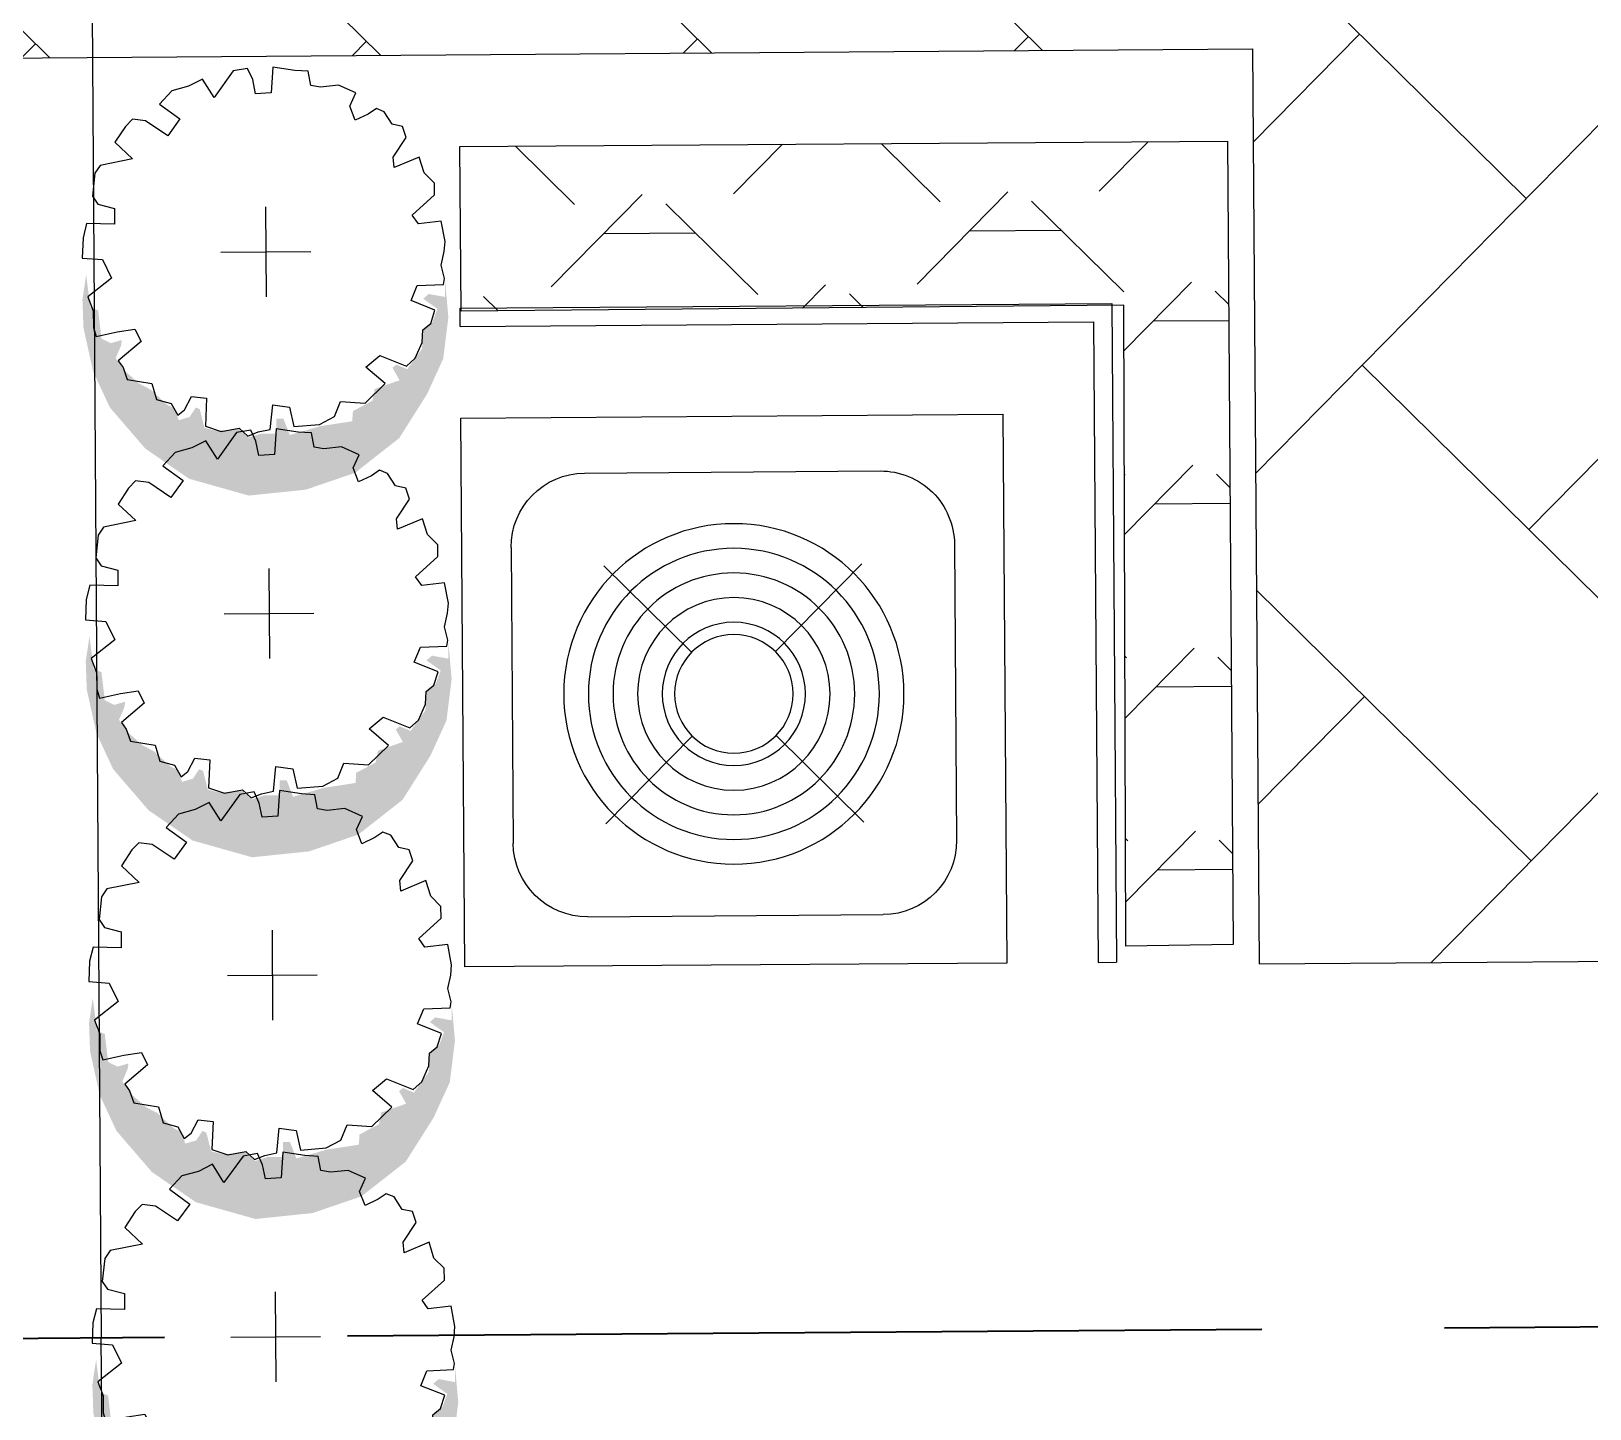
# Model space of a CAD drawing. Header units: feet. Extents: x 919634 to 928945, y 707022 to 708026.
# Drawn here: x 920170.55 to 920179.08, y 707361.44 to 707368.97 of the extents above; entities that cross this region are included whole.
import ezdxf

# ---------------------------------------------------------------- set-up
doc = ezdxf.new("R2010")
doc.units = ezdxf.units.FT
doc.header["$LTSCALE"] = 20
doc.header["$MEASUREMENT"] = 0
doc.linetypes.add('Site Plan$0$PHANTOM2', pattern=[1.25, 0.625, -0.125, 0.125, -0.125, 0.125, -0.125])
for name, color, linetype in [('-u-site-xref', 7, 'Continuous'), ('Site Plan$0$-u-site-fence', 4, 'Site Plan$0$FENCELINE1'), ('Site Plan$0$A-HVAC-EXT', 253, 'Continuous'), ('Site Plan$0$SP-LOT PAVERS', 254, 'Continuous'), ('x-RL TH5-LP Block$0$L-002', 253, 'Continuous'), ('x-RL TH5-LP Block$0$LK-SHRB-035M', 253, 'Continuous'), ('x-RL TH5-LP Block$0$LK-SHRB-TRNK', 253, 'Continuous'), ('x-RL TH5-LP Block$0$LP-PATT-SHAR', 253, 'Continuous'), ('x-RL TH5-LP Block$0$LP-SHAR-BRDR-CONT', 253, 'Continuous'), ('x-RL TH5-LP Block$0$LP-SHRB', 253, 'Continuous')]:
    doc.layers.add(name, color=color, linetype=linetype)
doc.layers.add('Site Plan$0$SP-LOT LINES', color=252, linetype='Site Plan$0$PHANTOM2', lineweight=40)
doc.layers.add('Site Plan$0$SP-SIDEWALK', color=2, linetype='Continuous', lineweight=25)
doc.layers.add('x-RL TH5-LP Block$0$LK-SHRB-SHAD', color=253, linetype='Continuous', plot=False)
doc.layers.get('-u-site-xref').off()
doc.linetypes.add('Site Plan$0$FENCELINE1', pattern='A,0.25,-0.1,[133,ltypeshp.shx,S=0.1,R=0,X=-0.1,Y=0],-0.1,1', length=1.45)

# ---------------------------------------------------------------- blocks, each defined once
blk = doc.blocks.new('Site Plan$0$A$C11AE1C12')
at = {"layer": 'Site Plan$0$A-HVAC-EXT'}
for p, q in [((44.00000011394877, 44.54105635897122), (1.139487721957266e-07, 44.54105635897122)), ((1.139487721957266e-07, 44.54105635897122), (1.139487721957266e-07, 2.501133167243097e-06)), ((44.00000011394877, 2.501133167243097e-06), (44.00000011394877, 44.54105635897122)), ((34.00000011394877, 40.00000250113317), (10.00000011394877, 40.00000250113317)), ((4.000000113948772, 34.00000250113317), (4.000000113948772, 10.00000250113317)), ((40.00000011394877, 34.00000250113317), (40.00000011394877, 10.00000250113317)), ((18.5977306969362, 25.40227191814392), (11.52666288505861, 32.47333973002787)), ((25.40226953096135, 25.40227191814392), (32.47333734284621, 32.47333973002787)), ((11.52666288505861, 11.52666527223846), (18.5977306969362, 18.59773308412241)), ((32.47333734284621, 11.52666527223846), (25.40226953096135, 18.59773308412241)), ((34.00000011394877, 4.000002501133167), (10.00000011394877, 4.000002501133167)), ((1.139487721957266e-07, 2.501133167243097e-06), (44.00000011394877, 2.501133167243097e-06))]:
    blk.add_line(p, q, dxfattribs=at)
for radius in [13.81153555240985, 11.81153555240985, 9.81153555240985, 7.81153555240985, 5.81153555240985, 4.81153555240985]:
    blk.add_circle((22.00000011394877, 22.00000250113317), radius, dxfattribs=at)
for centre, start, end in [((10.00000011394877, 34.00000250113317), 90, 180), ((34.00000011394877, 34.00000250113317), 0, 90), ((10.00000011394877, 10.00000250113317), 180, 270), ((34.00000011394877, 10.00000250113317), 270, 0)]:
    blk.add_arc(centre, 6, start, end, dxfattribs=at)
blk = doc.blocks.new('Site Plan')
at = {"layer": 'Site Plan$0$SP-LOT PAVERS'}
h = blk.add_hatch(dxfattribs=at)
h.set_pattern_fill('AR-HBONE', color=256, scale=0.32, angle=-89.58178215075662)
h.set_pattern_definition([(315.4182178492434, (0, 0), (1.810145136983853, 0.01321298806884015), [3.84, -1.28]), (45.41821784924338, (0.9116790626081567, -0.8984660745381309), (1.810145136983853, 0.01321298806884), [3.84, -1.28])])
h.paths.add_polyline_path([(920164.8685195432, 707372.7784336233), (920185.117980091, 707372.9262426996), (920185.0449879541, 707382.9259763331), (920203.1661291651, 707383.0582499782), (920199.8115095962, 707364.0332570052), (920177.2672638051, 707363.8686973548), (920177.2307677366, 707368.8685641568), (920169.2276010483, 707368.8101457771), (920169.2762624725, 707362.1436567078), (920164.9463778221, 707362.1120511128)])
at = {"layer": 'Site Plan$0$-u-site-fence', "ltscale": 0.15}
for p, q in [((920170.9365122756, 707361.8224682793), (920164.9485989164, 707361.7788750048)), ((920171.0168032895, 707350.8228054378), (920170.9365125151, 707361.8224335408))]:
    blk.add_line(p, q, dxfattribs=at)
blk.add_lwpolyline([(920170.860684027, 707372.8221728774), (920170.9365125151, 707361.8224335408)], dxfattribs=at)
at = {"layer": 'Site Plan$0$SP-LOT LINES', "ltscale": 0.4}
blk.add_lwpolyline([(920103.2838335625, 707361.3286090284), (920103.1232508624, 707383.3280229568), (920197.1207467385, 707384.0141490393), (920197.2813294387, 707362.0147351108)], close=True, dxfattribs=at)
at = {"layer": 'Site Plan$0$SP-SIDEWALK'}
for p, q in [((920169.2276010482, 707368.8101457771), (920177.2307677369, 707368.8685641568)), ((920177.2307677369, 707368.8685641568), (920177.2672638051, 707363.8686973549)), ((920172.8985291128, 707367.4506058012), (920176.461786781, 707367.476615473)), ((920172.8992590342, 707367.3506084653), (920172.8985291128, 707367.4506058012)), ((920176.461786781, 707367.476615473), (920176.488064366, 707363.8766543847)), ((920172.8992590342, 707367.3506084653), (920176.3625193663, 707367.3758882157)), ((920176.3625193663, 707367.3758882157), (920176.38806703, 707363.8759244633)), ((920177.2672638051, 707363.8686973549), (920197.2667310128, 707364.0146816276)), ((920176.38806703, 707363.8759244633), (920176.488064366, 707363.8766543847))]:
    blk.add_line(p, q, dxfattribs=at)
at = {"layer": 'Site Plan$0$A-HVAC-EXT', "extrusion": (0, 0, -1), "xscale": 0.06735359270068557, "yscale": 0.06735359270068557, "zscale": -0.06735359270068556, "rotation": 359.5817821507248}
blk.add_blockref('Site Plan$0$A$C11AE1C12', (-920175.8880799428, 707363.8723316792), dxfattribs=at)
blk = doc.blocks.new('x-RL TH5-LP Block$0$SHRUB-LRG-241')
at = {"layer": 'x-RL TH5-LP Block$0$LK-SHRB-SHAD'}
blk.add_hatch(color=256, dxfattribs=at).paths.add_polyline_path([(0.07942995503995931, 0.4976856504540272), (0.1859550109496517, 0.5063764960219963), (0.3011759860731367, 0.4911675188681244), (0.3990051144888973, 0.4455405874065121), (0.5207480248826535, 0.3673229980153856), (0.6164031776350392, 0.2434784771626468), (0.6620567659276446, 0.1065976931381005), (0.6772746369719869, -0.052010199626217), (0.6294470564557244, -0.217136229156587), (0.5446618151407847, -0.3388080360272614), (0.4294408400173033, -0.4365800253562426), (0.3294377276580214, -0.4822069568178549), (0.2076948172642687, -0.5082794883416142), (0.1294315112196003, -0.5104521971435325), (0.05986413266886359, -0.4995886427736451), (0.1511713175342138, -0.4887250884037577), (0.1598672450281455, -0.4669979796639847), (0.2381305427926712, -0.4583071340960174), (0.2511744298934957, -0.432234607752406), (0.2424785023995675, -0.4018166534446639), (0.2576963734439097, -0.4039893622465822), (0.2924800585792049, -0.4191983394004524), (0.3272637519946464, -0.395298521858761), (0.3642214210734593, -0.3540170131811315), (0.3816132677811801, -0.3214263500714711), (0.4229188964668893, -0.2779721325919233), (0.433788799624196, -0.2562450238521503), (0.4663985090961198, -0.2453814694822647), (0.4577025898823273, -0.2149635151745208), (0.4316148239608211, -0.1975818292187306), (0.4359627835677138, -0.186718274848845), (0.4881383154107333, -0.1736820116770392), (0.4968342429046615, -0.1410913485673788), (0.492486275017626, -0.07808273114997633), (0.5164000652757572, -0.052010199626217), (0.5055301621184505, -0.01724682771464003), (0.5055301621184505, 0.02620738976490955), (0.4642245334327413, 0.02620738976490955), (0.4642245334327413, 0.04576178970276246), (0.5098781217253467, 0.06314347565855272), (0.4859643397473548, 0.1478791966355821), (0.4729204526465303, 0.2369603455767439), (0.4446587027815063, 0.2391330543786623), (0.4163969529164788, 0.2934508262280957), (0.3837872434445551, 0.2999689629941464), (0.3598734614665666, 0.3694957068173039), (0.3250897680511251, 0.3499413120595953), (0.3163938488373397, 0.3608048664294827), (0.3294377276580214, 0.3912228155570787), (0.2729142362081092, 0.4325043242347064), (0.2229126800284682, 0.4368497470186909), (0.1968249141069585, 0.4629222785424503), (0.162041220691524, 0.475958541714256), (0.1337794708264965, 0.4368497470186909), (0.1207355920058113, 0.4520587241725629), (0.1294315112196003, 0.4976856504540272)])
at = {"layer": 'x-RL TH5-LP Block$0$LK-SHRB-035M'}
blk.add_lwpolyline([(-0.02506661354845008, 0.4987056809809847), (-0.08165780996232641, 0.4886134344344999), (-0.08165780996232641, 0.4886134344344999), (-0.08165780996232641, 0.4886134344344999), (-0.07431013994851199, 0.4249718511334137), (-0.09880237153729965, 0.4078375781783734), (-0.1543414298532717, 0.4702383789836801), (-0.1872079085748339, 0.4702383789836801), (-0.2156921901335238, 0.4417710769863739), (-0.2595141617622758, 0.428632322466644), (-0.2310604317859877, 0.3588825101419175), (-0.2604511118412525, 0.3564347593132471), (-0.3143340234853049, 0.3931510560520017), (-0.3449670116215167, 0.3826466800339148), (-0.3515403073658305, 0.3541793780366085), (-0.3865978846688343, 0.3322814549128452), (-0.3953622789945825, 0.3103835285617258), (-0.3804630536096525, 0.2878976674930804), (-0.3633184920346793, 0.2511813673234577), (-0.4025060636510993, 0.2364948451970861), (-0.4391842506233381, 0.2534489245671132), (-0.4610952364377141, 0.2052734924038901), (-0.4563889752951518, 0.1557189889409578), (-0.4612874237616289, 0.1287937023786245), (-0.500474995378049, 0.1214504430308736), (-0.5029242169253898, 0.08473414286125092), (-0.5127211084865486, 0.02354031038883519), (-0.4416936352675229, 0.01864480530062451), (-0.4392444137201785, -0.02541475421675088), (-0.4784319853366021, -0.03275801356450003), (-0.509299405229342, -0.04655263965616641), (-0.5029242169253898, -0.0866085866891666), (-0.4294475167872278, -0.1404591598138314), (-0.480881206883943, -0.1722799514643754), (-0.4612874237616289, -0.2114440058935383), (-0.4490413052813373, -0.2579513162395841), (-0.4123029552122581, -0.2922198655805364), (-0.3706661620484972, -0.2359215381963313), (-0.3241309150464637, -0.2701900841064138), (-0.3657677135820201, -0.3313839165788295), (-0.3706661620484972, -0.3681002167484539), (-0.3510723735543877, -0.3876822405321647), (-0.3069863534714905, -0.4170552813540382), (-0.2604511118412525, -0.3681002167484539), (-0.2433065502662792, -0.4586670866118716), (-0.2212635402248324, -0.4733536087382433), (-0.1575837316478292, -0.480696868085996), (-0.1355407216063789, -0.4660103459596243), (-0.1232946031260873, -0.4195030356135803), (-0.07920858841498557, -0.4195030356135803), (-0.08165780996232641, -0.4978311410410363), (-0.04247023834590635, -0.5076221546483275), (0.0138619002172824, -0.5100699054769979), (0.01876034331196408, -0.4537715815236627), (0.0701940334086757, -0.4292940492208697), (0.1216277235053873, -0.4953833867814978), (0.1608152951218109, -0.480696868085996), (0.2073505421238444, -0.480696868085996), (0.2318427737126321, -0.4733536087382433), (0.2195966552323405, -0.4146075270944998), (0.2122489852185225, -0.3656524624889137), (0.2465381137402645, -0.3485181895338734), (0.3004210253843169, -0.4121597762658276), (0.3189358637372592, -0.39910922518572), (0.3518547154810285, -0.3876822405321647), (0.3641008339613201, -0.3191451487119998), (0.4081868486724218, -0.3069063842760382), (0.419726398483391, -0.2655318838032237), (0.4525928772049532, -0.2480135433678008), (0.4375775287276866, -0.2285782788485804), (0.4008391786586074, -0.208996251633998), (0.405737627125081, -0.1673844463761647), (0.4832682573450846, -0.1713708092072714), (0.4986059474151467, -0.1275749597323887), (0.4898415530893949, -0.07720973461131919), (0.5117525389037709, -0.05312201530235328), (0.5007970459965847, -0.02465471653240314), (0.4939096672908754, 0.008853791693333335), (0.4253314156191905, 0.01619705104108249), (0.4326790856330085, 0.06270436481799813), (0.486561997277061, 0.07494312925395974), (0.4810771587636431, 0.1461490954514311), (0.4596205387691334, 0.1875397805915), (0.4179837456053725, 0.2046740535465421), (0.4228821887000542, 0.2732111453667088), (0.3689992770560018, 0.3295094727509138), (0.3224640354257637, 0.275658899626249), (0.3224640354257637, 0.275658899626249), (0.2906241338231617, 0.3148229506245421), (0.2906241338231617, 0.3148229506245421), (0.3211269623186972, 0.389216058907456), (0.2992159765043212, 0.4133037749890676), (0.2553940048755692, 0.4330119051549843), (0.2203364275725654, 0.4352016981128308), (0.2028076389210653, 0.4570996244639502), (0.1657137435882881, 0.4690314106507891), (0.1387722850803605, 0.4029420696592929), (0.09713549191659965, 0.4200763426143332), (0.09468627036926236, 0.4935089429535804), (0.07791501977911963, 0.4965158880231364), (0.04066634389468149, 0.4877567161917469), (0.003417668010239794, 0.4965158880231364)], close=True, dxfattribs=at)
at = {"layer": 'x-RL TH5-LP Block$0$LK-SHRB-TRNK'}
for p, q in [((0, -0.125), (0, 0.125)), ((-0.1250000000000284, 0), (0.1249999999999929, 0))]:
    blk.add_line(p, q, dxfattribs=at)
blk = doc.blocks.new('x-RL TH5-LP Block', base_point=(1241.699483058532, -211.8293156445725))
at = {"layer": 'x-RL TH5-LP Block$0$LP-PATT-SHAR'}
h = blk.add_hatch(dxfattribs=at)
h.set_pattern_fill('LAFX-A435-CHAINLINK', color=256, scale=10, pattern_type=2)
h.set_pattern_definition([(45, (1288.534985773265, -143.1058164796559), (0, 10.0000000000064), [0.7071099999999999, -13.4350288425]), (45, (1286.534985773265, -143.1058164796559), (0, 10.0000000000064), [0.7071099999999999, -13.4350288425]), (45, (1288.534985773265, -141.1058164796559), (0, 10.0000000000064), [0.7071099999999999, -13.4350288425]), (45, (1288.034985773265, -140.1058164796559), (0, 10.0000000000064), [0.7071099999999999, -13.4350288425]), (45, (1284.534985773265, -143.1058164796559), (0, 10.0000000000064), [0.7071099999999999, -13.4350288425]), (45, (1286.534985773265, -141.1058164796559), (0, 10.0000000000064), [0.7071099999999999, -13.4350288425]), (45, (1288.534985773265, -139.1058164796559), (0, 10.0000000000064), [0.7071099999999999, -13.4350288425]), (45, (1287.034985773265, -140.1058164796559), (0, 10.0000000000064), [0.7071099999999999, -13.4350288425]), (45, (1288.034985773265, -138.1058164796559), (0, 10.0000000000064), [0.7071099999999999, -13.4350288425]), (45, (1286.034985773265, -140.1058164796559), (0, 10.0000000000064), [0.7071099999999999, -13.4350288425]), (45, (1284.534985773265, -141.1058164796559), (0, 10.0000000000064), [0.7071099999999999, -13.4350288425]), (45, (1286.534985773265, -139.1058164796559), (0, 10.0000000000064), [0.7071099999999999, -13.4350288425]), (45, (1288.534985773265, -137.1058164796559), (0, 10.0000000000064), [0.7071099999999999, -13.4350288425]), (45, (1285.034985773265, -140.1058164796559), (0, 10.0000000000064), [0.7071099999999999, -13.4350288425]), (45, (1287.034985773265, -138.1058164796559), (0, 10.0000000000064), [0.7071099999999999, -13.4350288425]), (45, (1286.034985773265, -138.1058164796559), (0, 10.0000000000064), [0.7071099999999999, -13.4350288425]), (45, (1288.034985773265, -136.1058164796559), (0, 10.0000000000064), [0.7071099999999999, -13.4350288425]), (45, (1284.534985773265, -139.1058164796559), (0, 10.0000000000064), [0.7071099999999999, -13.4350288425]), (45, (1286.534985773265, -137.1058164796559), (0, 10.0000000000064), [0.7071099999999999, -13.4350288425]), (45, (1285.034985773265, -138.1058164796559), (0, 10.0000000000064), [0.7071099999999999, -13.4350288425]), (45, (1287.034985773265, -136.1058164796559), (0, 10.0000000000064), [0.7071099999999999, -13.4350288425]), (45, (1288.034985773265, -134.1058164796559), (0, 10.0000000000064), [0.7071099999999999, -13.4350288425]), (45, (1286.034985773265, -136.1058164796559), (0, 10.0000000000064), [0.7071099999999999, -13.4350288425]), (45, (1284.534985773265, -137.1058164796559), (0, 10.0000000000064), [0.7071099999999999, -13.4350288425]), (45, (1285.034985773265, -136.1058164796559), (0, 10.0000000000064), [0.7071099999999999, -13.4350288425]), (45, (1287.034985773265, -134.1058164796559), (0, 10.0000000000064), [0.7071099999999999, -13.4350288425]), (45, (1286.034985773265, -134.1058164796559), (0, 10.0000000000064), [0.7071099999999999, -13.4350288425]), (45, (1284.534985773265, -135.1058164796559), (0, 10.0000000000064), [0.7071099999999999, -13.4350288425]), (45, (1285.034985773265, -134.1058164796559), (0, 10.0000000000064), [0.7071099999999999, -13.4350288425]), (45, (1283.534985773265, -135.1058164796559), (0, 10.0000000000064), [0.7071099999999999, -13.4350288425]), (45, (1288.034985773265, -142.1058164796559), (0, 10.0000000000064), [0.7071099999999999, -13.4350288425]), (45, (1287.034985773265, -142.1058164796559), (0, 10.0000000000064), [0.7071099999999999, -13.4350288425]), (45, (1286.034985773265, -142.1058164796559), (0, 10.0000000000064), [0.7071099999999999, -13.4350288425]), (45, (1285.034985773265, -142.1058164796559), (0, 10.0000000000064), [0.7071099999999999, -13.4350288425]), (45, (1283.534985773265, -143.1058164796559), (0, 10.0000000000064), [0.7071099999999999, -13.4350288425]), (45, (1282.534985773265, -143.1058164796559), (0, 10.0000000000064), [0.7071099999999999, -13.4350288425]), (45, (1283.534985773265, -141.1058164796559), (0, 10.0000000000064), [0.7071099999999999, -13.4350288425]), (45, (1281.534985773265, -143.1058164796559), (0, 10.0000000000064), [0.7071099999999999, -13.4350288425]), (45, (1284.034985773265, -140.1058164796559), (0, 10.0000000000064), [0.7071099999999999, -13.4350288425]), (45, (1282.534985773265, -141.1058164796559), (0, 10.0000000000064), [0.7071099999999999, -13.4350288425]), (45, (1280.534985773265, -143.1058164796559), (0, 10.0000000000064), [0.7071099999999999, -13.4350288425]), (45, (1283.034985773265, -140.1058164796559), (0, 10.0000000000064), [0.7071099999999999, -13.4350288425]), (45, (1283.534985773265, -139.1058164796559), (0, 10.0000000000064), [0.7071099999999999, -13.4350288425]), (45, (1281.534985773265, -141.1058164796559), (0, 10.0000000000064), [0.7071099999999999, -13.4350288425]), (45, (1279.534985773265, -143.1058164796559), (0, 10.0000000000064), [0.7071099999999999, -13.4350288425]), (45, (1284.034985773265, -138.1058164796559), (0, 10.0000000000064), [0.7071099999999999, -13.4350288425]), (45, (1282.034985773265, -140.1058164796559), (0, 10.0000000000064), [0.7071099999999999, -13.4350288425]), (45, (1282.534985773265, -139.1058164796559), (0, 10.0000000000064), [0.7071099999999999, -13.4350288425]), (45, (1280.534985773265, -141.1058164796559), (0, 10.0000000000064), [0.7071099999999999, -13.4350288425]), (45, (1283.034985773265, -138.1058164796559), (0, 10.0000000000064), [0.7071099999999999, -13.4350288425]), (45, (1281.034985773265, -140.1058164796559), (0, 10.0000000000064), [0.7071099999999999, -13.4350288425]), (45, (1283.534985773265, -137.1058164796559), (0, 10.0000000000064), [0.7071099999999999, -13.4350288425]), (45, (1281.534985773265, -139.1058164796559), (0, 10.0000000000064), [0.7071099999999999, -13.4350288425]), (45, (1279.534985773265, -141.1058164796559), (0, 10.0000000000064), [0.7071099999999999, -13.4350288425]), (45, (1284.034985773265, -136.1058164796559), (0, 10.0000000000064), [0.7071099999999999, -13.4350288425]), (45, (1282.034985773265, -138.1058164796559), (0, 10.0000000000064), [0.7071099999999999, -13.4350288425]), (45, (1280.034985773265, -140.1058164796559), (0, 10.0000000000064), [0.7071099999999999, -13.4350288425]), (45, (1282.534985773265, -137.1058164796559), (0, 10.0000000000064), [0.7071099999999999, -13.4350288425]), (45, (1280.534985773265, -139.1058164796559), (0, 10.0000000000064), [0.7071099999999999, -13.4350288425]), (45, (1283.034985773265, -136.1058164796559), (0, 10.0000000000064), [0.7071099999999999, -13.4350288425]), (45, (1281.034985773265, -138.1058164796559), (0, 10.0000000000064), [0.7071099999999999, -13.4350288425]), (45, (1279.034985773265, -140.1058164796559), (0, 10.0000000000064), [0.7071099999999999, -13.4350288425]), (45, (1281.534985773265, -137.1058164796559), (0, 10.0000000000064), [0.7071099999999999, -13.4350288425]), (45, (1279.534985773265, -139.1058164796559), (0, 10.0000000000064), [0.7071099999999999, -13.4350288425]), (45, (1284.034985773265, -134.1058164796559), (0, 10.0000000000064), [0.7071099999999999, -13.4350288425]), (45, (1282.034985773265, -136.1058164796559), (0, 10.0000000000064), [0.7071099999999999, -13.4350288425]), (45, (1280.034985773265, -138.1058164796559), (0, 10.0000000000064), [0.7071099999999999, -13.4350288425]), (45, (1280.534985773265, -137.1058164796559), (0, 10.0000000000064), [0.7071099999999999, -13.4350288425]), (45, (1283.034985773265, -134.1058164796559), (0, 10.0000000000064), [0.7071099999999999, -13.4350288425]), (45, (1281.034985773265, -136.1058164796559), (0, 10.0000000000064), [0.7071099999999999, -13.4350288425]), (45, (1279.034985773265, -138.1058164796559), (0, 10.0000000000064), [0.7071099999999999, -13.4350288425]), (45, (1279.534985773265, -137.1058164796559), (0, 10.0000000000064), [0.7071099999999999, -13.4350288425]), (45, (1282.034985773265, -134.1058164796559), (0, 10.0000000000064), [0.7071099999999999, -13.4350288425]), (45, (1280.034985773265, -136.1058164796559), (0, 10.0000000000064), [0.7071099999999999, -13.4350288425]), (45, (1280.534985773265, -135.1058164796559), (0, 10.0000000000064), [0.7071099999999999, -13.4350288425]), (45, (1281.034985773265, -134.1058164796559), (0, 10.0000000000064), [0.7071099999999999, -13.4350288425]), (45, (1279.034985773265, -136.1058164796559), (0, 10.0000000000064), [0.7071099999999999, -13.4350288425]), (45, (1279.534985773265, -135.1058164796559), (0, 10.0000000000064), [0.7071099999999999, -13.4350288425]), (45, (1280.034985773265, -134.1058164796559), (0, 10.0000000000064), [0.7071099999999999, -13.4350288425]), (45, (1279.034985773265, -134.1058164796559), (0, 10.0000000000064), [0.7071099999999999, -13.4350288425]), (45, (1284.034985773265, -142.1058164796559), (0, 10.0000000000064), [0.7071099999999999, -13.4350288425]), (45, (1283.034985773265, -142.1058164796559), (0, 10.0000000000064), [0.7071099999999999, -13.4350288425]), (45, (1282.034985773265, -142.1058164796559), (0, 10.0000000000064), [0.7071099999999999, -13.4350288425]), (45, (1281.034985773265, -142.1058164796559), (0, 10.0000000000064), [0.7071099999999999, -13.4350288425]), (45, (1280.034985773265, -142.1058164796559), (0, 10.0000000000064), [0.7071099999999999, -13.4350288425]), (45, (1279.034985773265, -142.1058164796559), (0, 10.0000000000064), [0.7071099999999999, -13.4350288425]), (45, (1287.534985773265, -143.1058164796559), (0, 10.0000000000064), [0.7071099999999999, -13.4350288425]), (45, (1287.534985773265, -141.1058164796559), (0, 10.0000000000064), [0.7071099999999999, -13.4350288425]), (45, (1285.534985773265, -143.1058164796559), (0, 10.0000000000064), [0.7071099999999999, -13.4350288425]), (45, (1287.534985773265, -139.1058164796559), (0, 10.0000000000064), [0.7071099999999999, -13.4350288425]), (45, (1285.534985773265, -141.1058164796559), (0, 10.0000000000064), [0.7071099999999999, -13.4350288425]), (45, (1287.534985773265, -137.1058164796559), (0, 10.0000000000064), [0.7071099999999999, -13.4350288425]), (45, (1285.534985773265, -139.1058164796559), (0, 10.0000000000064), [0.7071099999999999, -13.4350288425]), (45, (1288.534985773265, -135.1058164796559), (0, 10.0000000000064), [0.7071099999999999, -13.4350288425]), (45, (1287.534985773265, -135.1058164796559), (0, 10.0000000000064), [0.7071099999999999, -13.4350288425]), (45, (1285.534985773265, -137.1058164796559), (0, 10.0000000000064), [0.7071099999999999, -13.4350288425]), (45, (1286.534985773265, -135.1058164796559), (0, 10.0000000000064), [0.7071099999999999, -13.4350288425]), (45, (1285.534985773265, -135.1058164796559), (0, 10.0000000000064), [0.7071099999999999, -13.4350288425]), (45, (1282.534985773265, -135.1058164796559), (0, 10.0000000000064), [0.7071099999999999, -13.4350288425]), (45, (1281.534985773265, -135.1058164796559), (0, 10.0000000000064), [0.7071099999999999, -13.4350288425]), (90, (1289.034985773265, -134.6058164796559), (-10, 6.123233995736766e-16), [0.5, -9.5]), (90, (1289.034985773265, -142.6058164796559), (-10, 6.123233995736766e-16), [0.5, -9.5]), (90, (1289.034985773265, -140.6058164796559), (-10, 6.123233995736766e-16), [0.5, -9.5]), (90, (1289.034985773265, -138.6058164796559), (-10, 6.123233995736766e-16), [0.5, -9.5]), (90, (1289.034985773265, -136.6058164796559), (-10, 6.123233995736766e-16), [0.5, -9.5]), (90, (1288.534985773265, -141.6058164796559), (-10, 6.123233995736766e-16), [0.5, -9.5]), (90, (1288.534985773265, -139.6058164796559), (-10, 6.123233995736766e-16), [0.5, -9.5]), (90, (1288.534985773265, -137.6058164796559), (-10, 6.123233995736766e-16), [0.5, -9.5]), (90, (1288.534985773265, -135.6058164796559), (-10, 6.123233995736766e-16), [0.5, -9.5]), (90, (1288.534985773265, -133.6058164796559), (-10, 6.123233995736766e-16), [0.5, -9.5]), (90, (1288.034985773265, -142.6058164796559), (-10, 6.123233995736766e-16), [0.5, -9.5]), (90, (1288.034985773265, -140.6058164796559), (-10, 6.123233995736766e-16), [0.5, -9.5]), (90, (1288.034985773265, -138.6058164796559), (-10, 6.123233995736766e-16), [0.5, -9.5]), (90, (1288.034985773265, -136.6058164796559), (-10, 6.123233995736766e-16), [0.5, -9.5]), (90, (1288.034985773265, -134.6058164796559), (-10, 6.123233995736766e-16), [0.5, -9.5]), (90, (1288.034985773265, -142.6058164796559), (-10, 6.123233995736766e-16), [0.5, -9.5]), (90, (1288.034985773265, -140.6058164796559), (-10, 6.123233995736766e-16), [0.5, -9.5]), (90, (1288.034985773265, -138.6058164796559), (-10, 6.123233995736766e-16), [0.5, -9.5]), (90, (1288.034985773265, -136.6058164796559), (-10, 6.123233995736766e-16), [0.5, -9.5]), (90, (1288.034985773265, -134.6058164796559), (-10, 6.123233995736766e-16), [0.5, -9.5]), (90, (1287.534985773265, -141.6058164796559), (-10, 6.123233995736766e-16), [0.5, -9.5]), (90, (1287.534985773265, -139.6058164796559), (-10, 6.123233995736766e-16), [0.5, -9.5]), (90, (1287.534985773265, -137.6058164796559), (-10, 6.123233995736766e-16), [0.5, -9.5]), (90, (1287.534985773265, -135.6058164796559), (-10, 6.123233995736766e-16), [0.5, -9.5]), (90, (1287.534985773265, -133.6058164796559), (-10, 6.123233995736766e-16), [0.5, -9.5]), (90, (1287.034985773265, -142.6058164796559), (-10, 6.123233995736766e-16), [0.5, -9.5]), (90, (1287.034985773265, -142.6058164796559), (-10, 6.123233995736766e-16), [0.5, -9.5]), (90, (1287.034985773265, -140.6058164796559), (-10, 6.123233995736766e-16), [0.5, -9.5]), (90, (1287.034985773265, -140.6058164796559), (-10, 6.123233995736766e-16), [0.5, -9.5]), (90, (1287.034985773265, -138.6058164796559), (-10, 6.123233995736766e-16), [0.5, -9.5]), (90, (1287.034985773265, -138.6058164796559), (-10, 6.123233995736766e-16), [0.5, -9.5]), (90, (1287.034985773265, -136.6058164796559), (-10, 6.123233995736766e-16), [0.5, -9.5]), (90, (1287.034985773265, -136.6058164796559), (-10, 6.123233995736766e-16), [0.5, -9.5]), (90, (1287.034985773265, -134.6058164796559), (-10, 6.123233995736766e-16), [0.5, -9.5]), (90, (1287.034985773265, -134.6058164796559), (-10, 6.123233995736766e-16), [0.5, -9.5]), (90, (1286.534985773265, -141.6058164796559), (-10, 6.123233995736766e-16), [0.5, -9.5]), (90, (1286.534985773265, -139.6058164796559), (-10, 6.123233995736766e-16), [0.5, -9.5]), (90, (1286.534985773265, -137.6058164796559), (-10, 6.123233995736766e-16), [0.5, -9.5]), (90, (1286.534985773265, -135.6058164796559), (-10, 6.123233995736766e-16), [0.5, -9.5]), (90, (1286.534985773265, -133.6058164796559), (-10, 6.123233995736766e-16), [0.5, -9.5]), (90, (1286.034985773265, -142.6058164796559), (-10, 6.123233995736766e-16), [0.5, -9.5]), (90, (1286.034985773265, -142.6058164796559), (-10, 6.123233995736766e-16), [0.5, -9.5]), (90, (1286.034985773265, -140.6058164796559), (-10, 6.123233995736766e-16), [0.5, -9.5]), (90, (1286.034985773265, -140.6058164796559), (-10, 6.123233995736766e-16), [0.5, -9.5]), (90, (1286.034985773265, -138.6058164796559), (-10, 6.123233995736766e-16), [0.5, -9.5]), (90, (1286.034985773265, -138.6058164796559), (-10, 6.123233995736766e-16), [0.5, -9.5]), (90, (1286.034985773265, -136.6058164796559), (-10, 6.123233995736766e-16), [0.5, -9.5]), (90, (1286.034985773265, -136.6058164796559), (-10, 6.123233995736766e-16), [0.5, -9.5]), (90, (1286.034985773265, -134.6058164796559), (-10, 6.123233995736766e-16), [0.5, -9.5]), (90, (1286.034985773265, -134.6058164796559), (-10, 6.123233995736766e-16), [0.5, -9.5]), (90, (1285.534985773265, -141.6058164796559), (-10, 6.123233995736766e-16), [0.5, -9.5]), (90, (1285.534985773265, -139.6058164796559), (-10, 6.123233995736766e-16), [0.5, -9.5]), (90, (1285.534985773265, -137.6058164796559), (-10, 6.123233995736766e-16), [0.5, -9.5]), (90, (1285.534985773265, -135.6058164796559), (-10, 6.123233995736766e-16), [0.5, -9.5]), (90, (1285.534985773265, -133.6058164796559), (-10, 6.123233995736766e-16), [0.5, -9.5]), (90, (1285.034985773265, -142.6058164796559), (-10, 6.123233995736766e-16), [0.5, -9.5]), (90, (1285.034985773265, -142.6058164796559), (-10, 6.123233995736766e-16), [0.5, -9.5]), (90, (1285.034985773265, -140.6058164796559), (-10, 6.123233995736766e-16), [0.5, -9.5]), (90, (1285.034985773265, -140.6058164796559), (-10, 6.123233995736766e-16), [0.5, -9.5]), (90, (1285.034985773265, -138.6058164796559), (-10, 6.123233995736766e-16), [0.5, -9.5]), (90, (1285.034985773265, -138.6058164796559), (-10, 6.123233995736766e-16), [0.5, -9.5]), (90, (1285.034985773265, -136.6058164796559), (-10, 6.123233995736766e-16), [0.5, -9.5]), (90, (1285.034985773265, -136.6058164796559), (-10, 6.123233995736766e-16), [0.5, -9.5]), (90, (1285.034985773265, -134.6058164796559), (-10, 6.123233995736766e-16), [0.5, -9.5]), (90, (1285.034985773265, -134.6058164796559), (-10, 6.123233995736766e-16), [0.5, -9.5]), (90, (1284.534985773265, -141.6058164796559), (-10, 6.123233995736766e-16), [0.5, -9.5]), (90, (1284.534985773265, -139.6058164796559), (-10, 6.123233995736766e-16), [0.5, -9.5]), (90, (1284.534985773265, -137.6058164796559), (-10, 6.123233995736766e-16), [0.5, -9.5]), (90, (1284.534985773265, -135.6058164796559), (-10, 6.123233995736766e-16), [0.5, -9.5]), (90, (1284.534985773265, -133.6058164796559), (-10, 6.123233995736766e-16), [0.5, -9.5]), (90, (1284.034985773265, -142.6058164796559), (-10, 6.123233995736766e-16), [0.5, -9.5]), (90, (1284.034985773265, -140.6058164796559), (-10, 6.123233995736766e-16), [0.5, -9.5]), (90, (1284.034985773265, -138.6058164796559), (-10, 6.123233995736766e-16), [0.5, -9.5]), (90, (1284.034985773265, -136.6058164796559), (-10, 6.123233995736766e-16), [0.5, -9.5]), (90, (1284.034985773265, -134.6058164796559), (-10, 6.123233995736766e-16), [0.5, -9.5]), (90, (1284.034985773265, -142.6058164796559), (-10, 6.123233995736766e-16), [0.5, -9.5]), (90, (1284.034985773265, -140.6058164796559), (-10, 6.123233995736766e-16), [0.5, -9.5]), (90, (1284.034985773265, -138.6058164796559), (-10, 6.123233995736766e-16), [0.5, -9.5]), (90, (1284.034985773265, -136.6058164796559), (-10, 6.123233995736766e-16), [0.5, -9.5]), (90, (1284.034985773265, -134.6058164796559), (-10, 6.123233995736766e-16), [0.5, -9.5]), (90, (1283.534985773265, -141.6058164796559), (-10, 6.123233995736766e-16), [0.5, -9.5]), (90, (1283.534985773265, -139.6058164796559), (-10, 6.123233995736766e-16), [0.5, -9.5]), (90, (1283.534985773265, -137.6058164796559), (-10, 6.123233995736766e-16), [0.5, -9.5]), (90, (1283.534985773265, -135.6058164796559), (-10, 6.123233995736766e-16), [0.5, -9.5]), (90, (1283.534985773265, -133.6058164796559), (-10, 6.123233995736766e-16), [0.5, -9.5]), (90, (1283.034985773265, -142.6058164796559), (-10, 6.123233995736766e-16), [0.5, -9.5]), (90, (1283.034985773265, -140.6058164796559), (-10, 6.123233995736766e-16), [0.5, -9.5]), (90, (1283.034985773265, -138.6058164796559), (-10, 6.123233995736766e-16), [0.5, -9.5]), (90, (1283.034985773265, -136.6058164796559), (-10, 6.123233995736766e-16), [0.5, -9.5]), (90, (1283.034985773265, -134.6058164796559), (-10, 6.123233995736766e-16), [0.5, -9.5]), (90, (1283.034985773265, -142.6058164796559), (-10, 6.123233995736766e-16), [0.5, -9.5]), (90, (1283.034985773265, -140.6058164796559), (-10, 6.123233995736766e-16), [0.5, -9.5]), (90, (1283.034985773265, -138.6058164796559), (-10, 6.123233995736766e-16), [0.5, -9.5]), (90, (1283.034985773265, -136.6058164796559), (-10, 6.123233995736766e-16), [0.5, -9.5]), (90, (1283.034985773265, -134.6058164796559), (-10, 6.123233995736766e-16), [0.5, -9.5]), (90, (1282.534985773265, -141.6058164796559), (-10, 6.123233995736766e-16), [0.5, -9.5]), (90, (1282.534985773265, -139.6058164796559), (-10, 6.123233995736766e-16), [0.5, -9.5]), (90, (1282.534985773265, -137.6058164796559), (-10, 6.123233995736766e-16), [0.5, -9.5]), (90, (1282.534985773265, -135.6058164796559), (-10, 6.123233995736766e-16), [0.5, -9.5]), (90, (1282.534985773265, -133.6058164796559), (-10, 6.123233995736766e-16), [0.5, -9.5]), (90, (1282.034985773265, -142.6058164796559), (-10, 6.123233995736766e-16), [0.5, -9.5]), (90, (1282.034985773265, -142.6058164796559), (-10, 6.123233995736766e-16), [0.5, -9.5]), (90, (1282.034985773265, -140.6058164796559), (-10, 6.123233995736766e-16), [0.5, -9.5]), (90, (1282.034985773265, -140.6058164796559), (-10, 6.123233995736766e-16), [0.5, -9.5]), (90, (1282.034985773265, -138.6058164796559), (-10, 6.123233995736766e-16), [0.5, -9.5]), (90, (1282.034985773265, -138.6058164796559), (-10, 6.123233995736766e-16), [0.5, -9.5]), (90, (1282.034985773265, -136.6058164796559), (-10, 6.123233995736766e-16), [0.5, -9.5]), (90, (1282.034985773265, -136.6058164796559), (-10, 6.123233995736766e-16), [0.5, -9.5]), (90, (1282.034985773265, -134.6058164796559), (-10, 6.123233995736766e-16), [0.5, -9.5]), (90, (1282.034985773265, -134.6058164796559), (-10, 6.123233995736766e-16), [0.5, -9.5]), (90, (1281.534985773265, -141.6058164796559), (-10, 6.123233995736766e-16), [0.5, -9.5]), (90, (1281.534985773265, -139.6058164796559), (-10, 6.123233995736766e-16), [0.5, -9.5]), (90, (1281.534985773265, -137.6058164796559), (-10, 6.123233995736766e-16), [0.5, -9.5]), (90, (1281.534985773265, -135.6058164796559), (-10, 6.123233995736766e-16), [0.5, -9.5]), (90, (1281.534985773265, -133.6058164796559), (-10, 6.123233995736766e-16), [0.5, -9.5]), (90, (1281.034985773265, -142.6058164796559), (-10, 6.123233995736766e-16), [0.5, -9.5]), (90, (1281.034985773265, -142.6058164796559), (-10, 6.123233995736766e-16), [0.5, -9.5]), (90, (1281.034985773265, -140.6058164796559), (-10, 6.123233995736766e-16), [0.5, -9.5]), (90, (1281.034985773265, -140.6058164796559), (-10, 6.123233995736766e-16), [0.5, -9.5]), (90, (1281.034985773265, -138.6058164796559), (-10, 6.123233995736766e-16), [0.5, -9.5]), (90, (1281.034985773265, -138.6058164796559), (-10, 6.123233995736766e-16), [0.5, -9.5]), (90, (1281.034985773265, -136.6058164796559), (-10, 6.123233995736766e-16), [0.5, -9.5]), (90, (1281.034985773265, -136.6058164796559), (-10, 6.123233995736766e-16), [0.5, -9.5]), (90, (1281.034985773265, -134.6058164796559), (-10, 6.123233995736766e-16), [0.5, -9.5]), (90, (1281.034985773265, -134.6058164796559), (-10, 6.123233995736766e-16), [0.5, -9.5]), (90, (1280.534985773265, -141.6058164796559), (-10, 6.123233995736766e-16), [0.5, -9.5]), (90, (1280.534985773265, -139.6058164796559), (-10, 6.123233995736766e-16), [0.5, -9.5]), (90, (1280.534985773265, -137.6058164796559), (-10, 6.123233995736766e-16), [0.5, -9.5]), (90, (1280.534985773265, -135.6058164796559), (-10, 6.123233995736766e-16), [0.5, -9.5]), (90, (1280.534985773265, -133.6058164796559), (-10, 6.123233995736766e-16), [0.5, -9.5]), (90, (1280.034985773265, -142.6058164796559), (-10, 6.123233995736766e-16), [0.5, -9.5]), (90, (1280.034985773265, -142.6058164796559), (-10, 6.123233995736766e-16), [0.5, -9.5]), (90, (1280.034985773265, -140.6058164796559), (-10, 6.123233995736766e-16), [0.5, -9.5]), (90, (1280.034985773265, -140.6058164796559), (-10, 6.123233995736766e-16), [0.5, -9.5]), (90, (1280.034985773265, -138.6058164796559), (-10, 6.123233995736766e-16), [0.5, -9.5]), (90, (1280.034985773265, -138.6058164796559), (-10, 6.123233995736766e-16), [0.5, -9.5]), (90, (1280.034985773265, -136.6058164796559), (-10, 6.123233995736766e-16), [0.5, -9.5]), (90, (1280.034985773265, -136.6058164796559), (-10, 6.123233995736766e-16), [0.5, -9.5]), (90, (1280.034985773265, -134.6058164796559), (-10, 6.123233995736766e-16), [0.5, -9.5]), (90, (1280.034985773265, -134.6058164796559), (-10, 6.123233995736766e-16), [0.5, -9.5]), (90, (1279.534985773265, -141.6058164796559), (-10, 6.123233995736766e-16), [0.5, -9.5]), (90, (1279.534985773265, -139.6058164796559), (-10, 6.123233995736766e-16), [0.5, -9.5]), (90, (1279.534985773265, -137.6058164796559), (-10, 6.123233995736766e-16), [0.5, -9.5]), (90, (1279.534985773265, -135.6058164796559), (-10, 6.123233995736766e-16), [0.5, -9.5]), (90, (1279.534985773265, -133.6058164796559), (-10, 6.123233995736766e-16), [0.5, -9.5]), (90, (1279.034985773265, -142.6058164796559), (-10, 6.123233995736766e-16), [0.5, -9.5]), (90, (1279.034985773265, -140.6058164796559), (-10, 6.123233995736766e-16), [0.5, -9.5]), (90, (1279.034985773265, -138.6058164796559), (-10, 6.123233995736766e-16), [0.5, -9.5]), (90, (1279.034985773265, -136.6058164796559), (-10, 6.123233995736766e-16), [0.5, -9.5]), (90, (1279.034985773265, -134.6058164796559), (-10, 6.123233995736766e-16), [0.5, -9.5]), (135, (1289.034985773265, -134.1058164796559), (-10.0000000000064, 1.110223024625157e-15), [0.7071099999999999, -13.4350288425]), (135, (1288.034985773265, -134.1058164796559), (-10.0000000000064, 1.110223024625157e-15), [0.7071099999999999, -13.4350288425]), (135, (1287.034985773265, -134.1058164796559), (-10.0000000000064, 1.110223024625157e-15), [0.7071099999999999, -13.4350288425]), (135, (1286.034985773265, -134.1058164796559), (-10.0000000000064, 1.110223024625157e-15), [0.7071099999999999, -13.4350288425]), (135, (1286.534985773265, -137.1058164796559), (-10.0000000000064, 1.110223024625157e-15), [0.7071099999999999, -13.4350288425]), (135, (1286.534985773265, -139.1058164796559), (-10.0000000000064, 1.110223024625157e-15), [0.7071099999999999, -13.4350288425]), (135, (1286.534985773265, -141.1058164796559), (-10.0000000000064, 1.110223024625157e-15), [0.7071099999999999, -13.4350288425]), (135, (1286.534985773265, -143.1058164796559), (-10.0000000000064, 1.110223024625157e-15), [0.7071099999999999, -13.4350288425]), (135, (1284.034985773265, -142.1058164796559), (-10.0000000000064, 1.110223024625157e-15), [0.7071099999999999, -13.4350288425]), (135, (1283.034985773265, -142.1058164796559), (-10.0000000000064, 1.110223024625157e-15), [0.7071099999999999, -13.4350288425]), (135, (1282.034985773265, -142.1058164796559), (-10.0000000000064, 1.110223024625157e-15), [0.7071099999999999, -13.4350288425]), (135, (1284.534985773265, -135.1058164796559), (-10.0000000000064, 1.110223024625157e-15), [0.7071099999999999, -13.4350288425]), (135, (1283.534985773265, -135.1058164796559), (-10.0000000000064, 1.110223024625157e-15), [0.7071099999999999, -13.4350288425]), (135, (1284.534985773265, -137.1058164796559), (-10.0000000000064, 1.110223024625157e-15), [0.7071099999999999, -13.4350288425]), (135, (1282.534985773265, -135.1058164796559), (-10.0000000000064, 1.110223024625157e-15), [0.7071099999999999, -13.4350288425]), (135, (1283.534985773265, -137.1058164796559), (-10.0000000000064, 1.110223024625157e-15), [0.7071099999999999, -13.4350288425]), (135, (1281.534985773265, -135.1058164796559), (-10.0000000000064, 1.110223024625157e-15), [0.7071099999999999, -13.4350288425]), (135, (1284.534985773265, -139.1058164796559), (-10.0000000000064, 1.110223024625157e-15), [0.7071099999999999, -13.4350288425]), (135, (1282.534985773265, -137.1058164796559), (-10.0000000000064, 1.110223024625157e-15), [0.7071099999999999, -13.4350288425]), (135, (1280.534985773265, -135.1058164796559), (-10.0000000000064, 1.110223024625157e-15), [0.7071099999999999, -13.4350288425]), (135, (1283.534985773265, -139.1058164796559), (-10.0000000000064, 1.110223024625157e-15), [0.7071099999999999, -13.4350288425]), (135, (1281.534985773265, -137.1058164796559), (-10.0000000000064, 1.110223024625157e-15), [0.7071099999999999, -13.4350288425]), (135, (1279.534985773265, -135.1058164796559), (-10.0000000000064, 1.110223024625157e-15), [0.7071099999999999, -13.4350288425]), (135, (1284.534985773265, -141.1058164796559), (-10.0000000000064, 1.110223024625157e-15), [0.7071099999999999, -13.4350288425]), (135, (1282.534985773265, -139.1058164796559), (-10.0000000000064, 1.110223024625157e-15), [0.7071099999999999, -13.4350288425]), (135, (1280.534985773265, -137.1058164796559), (-10.0000000000064, 1.110223024625157e-15), [0.7071099999999999, -13.4350288425]), (135, (1283.534985773265, -141.1058164796559), (-10.0000000000064, 1.110223024625157e-15), [0.7071099999999999, -13.4350288425]), (135, (1281.534985773265, -139.1058164796559), (-10.0000000000064, 1.110223024625157e-15), [0.7071099999999999, -13.4350288425]), (135, (1279.534985773265, -137.1058164796559), (-10.0000000000064, 1.110223024625157e-15), [0.7071099999999999, -13.4350288425]), (135, (1284.534985773265, -143.1058164796559), (-10.0000000000064, 1.110223024625157e-15), [0.7071099999999999, -13.4350288425]), (135, (1282.534985773265, -141.1058164796559), (-10.0000000000064, 1.110223024625157e-15), [0.7071099999999999, -13.4350288425]), (135, (1280.534985773265, -139.1058164796559), (-10.0000000000064, 1.110223024625157e-15), [0.7071099999999999, -13.4350288425]), (135, (1283.534985773265, -143.1058164796559), (-10.0000000000064, 1.110223024625157e-15), [0.7071099999999999, -13.4350288425]), (135, (1281.534985773265, -141.1058164796559), (-10.0000000000064, 1.110223024625157e-15), [0.7071099999999999, -13.4350288425]), (135, (1279.534985773265, -139.1058164796559), (-10.0000000000064, 1.110223024625157e-15), [0.7071099999999999, -13.4350288425]), (135, (1282.534985773265, -143.1058164796559), (-10.0000000000064, 1.110223024625157e-15), [0.7071099999999999, -13.4350288425]), (135, (1280.534985773265, -141.1058164796559), (-10.0000000000064, 1.110223024625157e-15), [0.7071099999999999, -13.4350288425]), (135, (1281.534985773265, -143.1058164796559), (-10.0000000000064, 1.110223024625157e-15), [0.7071099999999999, -13.4350288425]), (135, (1279.534985773265, -141.1058164796559), (-10.0000000000064, 1.110223024625157e-15), [0.7071099999999999, -13.4350288425]), (135, (1280.534985773265, -143.1058164796559), (-10.0000000000064, 1.110223024625157e-15), [0.7071099999999999, -13.4350288425]), (135, (1279.534985773265, -143.1058164796559), (-10.0000000000064, 1.110223024625157e-15), [0.7071099999999999, -13.4350288425]), (135, (1288.534985773265, -135.1058164796559), (-10.0000000000064, 1.110223024625157e-15), [0.7071099999999999, -13.4350288425]), (135, (1289.034985773265, -136.1058164796559), (-10.0000000000064, 1.110223024625157e-15), [0.7071099999999999, -13.4350288425]), (135, (1287.534985773265, -135.1058164796559), (-10.0000000000064, 1.110223024625157e-15), [0.7071099999999999, -13.4350288425]), (135, (1288.034985773265, -136.1058164796559), (-10.0000000000064, 1.110223024625157e-15), [0.7071099999999999, -13.4350288425]), (135, (1288.534985773265, -137.1058164796559), (-10.0000000000064, 1.110223024625157e-15), [0.7071099999999999, -13.4350288425]), (135, (1286.534985773265, -135.1058164796559), (-10.0000000000064, 1.110223024625157e-15), [0.7071099999999999, -13.4350288425]), (135, (1289.034985773265, -138.1058164796559), (-10.0000000000064, 1.110223024625157e-15), [0.7071099999999999, -13.4350288425]), (135, (1287.034985773265, -136.1058164796559), (-10.0000000000064, 1.110223024625157e-15), [0.7071099999999999, -13.4350288425]), (135, (1285.034985773265, -134.1058164796559), (-10.0000000000064, 1.110223024625157e-15), [0.7071099999999999, -13.4350288425]), (135, (1287.534985773265, -137.1058164796559), (-10.0000000000064, 1.110223024625157e-15), [0.7071099999999999, -13.4350288425]), (135, (1285.534985773265, -135.1058164796559), (-10.0000000000064, 1.110223024625157e-15), [0.7071099999999999, -13.4350288425]), (135, (1288.034985773265, -138.1058164796559), (-10.0000000000064, 1.110223024625157e-15), [0.7071099999999999, -13.4350288425]), (135, (1286.034985773265, -136.1058164796559), (-10.0000000000064, 1.110223024625157e-15), [0.7071099999999999, -13.4350288425]), (135, (1284.034985773265, -134.1058164796559), (-10.0000000000064, 1.110223024625157e-15), [0.7071099999999999, -13.4350288425]), (135, (1288.534985773265, -139.1058164796559), (-10.0000000000064, 1.110223024625157e-15), [0.7071099999999999, -13.4350288425]), (135, (1289.034985773265, -140.1058164796559), (-10.0000000000064, 1.110223024625157e-15), [0.7071099999999999, -13.4350288425]), (135, (1287.034985773265, -138.1058164796559), (-10.0000000000064, 1.110223024625157e-15), [0.7071099999999999, -13.4350288425]), (135, (1285.034985773265, -136.1058164796559), (-10.0000000000064, 1.110223024625157e-15), [0.7071099999999999, -13.4350288425]), (135, (1283.034985773265, -134.1058164796559), (-10.0000000000064, 1.110223024625157e-15), [0.7071099999999999, -13.4350288425]), (135, (1287.534985773265, -139.1058164796559), (-10.0000000000064, 1.110223024625157e-15), [0.7071099999999999, -13.4350288425]), (135, (1285.534985773265, -137.1058164796559), (-10.0000000000064, 1.110223024625157e-15), [0.7071099999999999, -13.4350288425]), (135, (1288.034985773265, -140.1058164796559), (-10.0000000000064, 1.110223024625157e-15), [0.7071099999999999, -13.4350288425]), (135, (1286.034985773265, -138.1058164796559), (-10.0000000000064, 1.110223024625157e-15), [0.7071099999999999, -13.4350288425]), (135, (1284.034985773265, -136.1058164796559), (-10.0000000000064, 1.110223024625157e-15), [0.7071099999999999, -13.4350288425]), (135, (1282.034985773265, -134.1058164796559), (-10.0000000000064, 1.110223024625157e-15), [0.7071099999999999, -13.4350288425]), (135, (1288.534985773265, -141.1058164796559), (-10.0000000000064, 1.110223024625157e-15), [0.7071099999999999, -13.4350288425]), (135, (1289.034985773265, -142.1058164796559), (-10.0000000000064, 1.110223024625157e-15), [0.7071099999999999, -13.4350288425]), (135, (1287.034985773265, -140.1058164796559), (-10.0000000000064, 1.110223024625157e-15), [0.7071099999999999, -13.4350288425]), (135, (1285.034985773265, -138.1058164796559), (-10.0000000000064, 1.110223024625157e-15), [0.7071099999999999, -13.4350288425]), (135, (1283.034985773265, -136.1058164796559), (-10.0000000000064, 1.110223024625157e-15), [0.7071099999999999, -13.4350288425]), (135, (1281.034985773265, -134.1058164796559), (-10.0000000000064, 1.110223024625157e-15), [0.7071099999999999, -13.4350288425]), (135, (1287.534985773265, -141.1058164796559), (-10.0000000000064, 1.110223024625157e-15), [0.7071099999999999, -13.4350288425]), (135, (1285.534985773265, -139.1058164796559), (-10.0000000000064, 1.110223024625157e-15), [0.7071099999999999, -13.4350288425]), (135, (1286.034985773265, -140.1058164796559), (-10.0000000000064, 1.110223024625157e-15), [0.7071099999999999, -13.4350288425]), (135, (1288.034985773265, -142.1058164796559), (-10.0000000000064, 1.110223024625157e-15), [0.7071099999999999, -13.4350288425]), (135, (1284.034985773265, -138.1058164796559), (-10.0000000000064, 1.110223024625157e-15), [0.7071099999999999, -13.4350288425]), (135, (1282.034985773265, -136.1058164796559), (-10.0000000000064, 1.110223024625157e-15), [0.7071099999999999, -13.4350288425]), (135, (1280.034985773265, -134.1058164796559), (-10.0000000000064, 1.110223024625157e-15), [0.7071099999999999, -13.4350288425]), (135, (1288.534985773265, -143.1058164796559), (-10.0000000000064, 1.110223024625157e-15), [0.7071099999999999, -13.4350288425]), (135, (1285.034985773265, -140.1058164796559), (-10.0000000000064, 1.110223024625157e-15), [0.7071099999999999, -13.4350288425]), (135, (1287.034985773265, -142.1058164796559), (-10.0000000000064, 1.110223024625157e-15), [0.7071099999999999, -13.4350288425]), (135, (1281.034985773265, -136.1058164796559), (-10.0000000000064, 1.110223024625157e-15), [0.7071099999999999, -13.4350288425]), (135, (1283.034985773265, -138.1058164796559), (-10.0000000000064, 1.110223024625157e-15), [0.7071099999999999, -13.4350288425]), (135, (1287.534985773265, -143.1058164796559), (-10.0000000000064, 1.110223024625157e-15), [0.7071099999999999, -13.4350288425]), (135, (1285.534985773265, -141.1058164796559), (-10.0000000000064, 1.110223024625157e-15), [0.7071099999999999, -13.4350288425]), (135, (1286.034985773265, -142.1058164796559), (-10.0000000000064, 1.110223024625157e-15), [0.7071099999999999, -13.4350288425]), (135, (1284.034985773265, -140.1058164796559), (-10.0000000000064, 1.110223024625157e-15), [0.7071099999999999, -13.4350288425]), (135, (1280.034985773265, -136.1058164796559), (-10.0000000000064, 1.110223024625157e-15), [0.7071099999999999, -13.4350288425]), (135, (1282.034985773265, -138.1058164796559), (-10.0000000000064, 1.110223024625157e-15), [0.7071099999999999, -13.4350288425]), (135, (1285.034985773265, -142.1058164796559), (-10.0000000000064, 1.110223024625157e-15), [0.7071099999999999, -13.4350288425]), (135, (1283.034985773265, -140.1058164796559), (-10.0000000000064, 1.110223024625157e-15), [0.7071099999999999, -13.4350288425]), (135, (1281.034985773265, -138.1058164796559), (-10.0000000000064, 1.110223024625157e-15), [0.7071099999999999, -13.4350288425]), (135, (1285.534985773265, -143.1058164796559), (-10.0000000000064, 1.110223024625157e-15), [0.7071099999999999, -13.4350288425]), (135, (1282.034985773265, -140.1058164796559), (-10.0000000000064, 1.110223024625157e-15), [0.7071099999999999, -13.4350288425]), (135, (1280.034985773265, -138.1058164796559), (-10.0000000000064, 1.110223024625157e-15), [0.7071099999999999, -13.4350288425]), (135, (1281.034985773265, -140.1058164796559), (-10.0000000000064, 1.110223024625157e-15), [0.7071099999999999, -13.4350288425]), (135, (1280.034985773265, -140.1058164796559), (-10.0000000000064, 1.110223024625157e-15), [0.7071099999999999, -13.4350288425]), (135, (1281.034985773265, -142.1058164796559), (-10.0000000000064, 1.110223024625157e-15), [0.7071099999999999, -13.4350288425]), (135, (1280.034985773265, -142.1058164796559), (-10.0000000000064, 1.110223024625157e-15), [0.7071099999999999, -13.4350288425])])
h.paths.add_polyline_path([(1279.535191256216, -142.1662768023524), (1279.536109249922, -137.9688895790605), (1283.926124038524, -137.9698514640331), (1283.932554912521, -138.5570795038948), (1280.428164030309, -138.5431161310989), (1280.435403815948, -142.1659886022533)])
at = {"layer": 'x-RL TH5-LP Block$0$L-002'}
blk.add_lwpolyline([(1279.535191256216, -142.1662768023524), (1279.536109249922, -137.9688895790605), (1283.926124038524, -137.9698514640331), (1283.932554912521, -138.5570795038948), (1280.428164030309, -138.5431161310989), (1280.435403815948, -142.1659886022533)], close=True, dxfattribs=at)
blk.add_lwpolyline([(1279.535191256216, -142.1662768023524), (1279.536109249922, -137.9688895790605), (1283.926124038524, -137.9698514640331), (1283.932554912521, -138.5570795038948), (1280.428164030309, -138.5431161310989), (1280.435403815948, -142.1659886022533)], close=True, dxfattribs=at)
at = {"layer": 'x-RL TH5-LP Block$0$LP-SHAR-BRDR-CONT', "color": 4}
blk.add_lwpolyline([(1279.535191256216, -142.1662768023524), (1279.536109249922, -137.9688895790605), (1283.926124038524, -137.9698514640331), (1283.932554912521, -138.5570795038948), (1280.428164030309, -138.5431161310989), (1280.435403815948, -142.1659886022533)], close=True, dxfattribs=at)
at = {"layer": 'x-RL TH5-LP Block$0$LP-SHRB', "xscale": 1.966899649314303, "yscale": 1.966899649314303}
for p, zscale in [((1280.102022933668, -143.2322786693076), 2.185089498506832), ((1282.078888249718, -143.2286482811082), 1.966899649314303), ((1284.055753565768, -143.2250178929089), 1.966899649314303), ((1286.032618881818, -143.2213875047096), 1.966899649314303)]:
    blk.add_blockref('x-RL TH5-LP Block$0$SHRUB-LRG-241', p, dxfattribs=dict(at, zscale=zscale))

msp = doc.modelspace()

# ---------------------------------------------------------------- block references
at = {"layer": '-u-site-xref'}
msp.add_blockref('Site Plan', (0, 0), dxfattribs=at)

# ---------------------------------------------------------------- next in the draw order: block references
at = {"layer": '-u-site-xref', "rotation": 270.4182178492661}
msp.add_blockref('x-RL TH5-LP Block', (920102.9602350909, 707405.6607613388), dxfattribs=at)

doc.saveas('drawing.dxf')
